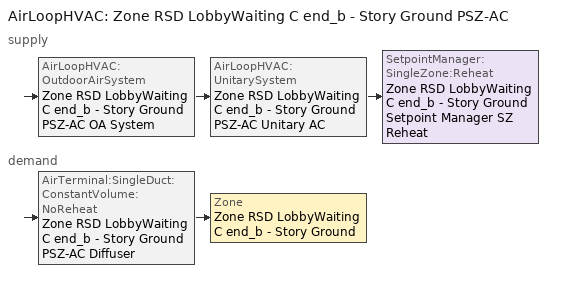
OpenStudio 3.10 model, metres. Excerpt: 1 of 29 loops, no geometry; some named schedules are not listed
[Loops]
AirLoopHVAC 'Zone RSD LobbyWaiting C end_b - Story Ground PSZ-AC'
 supply: AirLoopHVAC:OutdoorAirSystem 'Zone RSD LobbyWaiting C end_b - Story Ground PSZ-AC OA System' > AirLoopHVAC:UnitarySystem 'Zone RSD LobbyWaiting C end_b - Story Ground PSZ-AC Unitary AC' > SetpointManager:SingleZone:Reheat 'Zone RSD LobbyWaiting C end_b - Story Ground Setpoint Manager SZ Reheat'
 demand: AirTerminal:SingleDuct:ConstantVolume:NoReheat 'Zone RSD LobbyWaiting C end_b - Story Ground PSZ-AC Diffuser' > Zone 'Zone RSD LobbyWaiting C end_b - Story Ground'
[Sizing:Zone]
Zone RSD LobbyWaiting C end_b - Story Ground: Zone Cooling Design Supply Air Temperature Input Method=SupplyAirTemperature; Zone Cooling Design Supply Air Temperature {C}=12.7778; Zone Cooling Design Supply Air Temperature Difference {deltaC}=11.11; Zone Heating Design Supply Air Temperature Input Method=SupplyAirTemperature; Zone Heating Design Supply Air Temperature {C}=50; Zone Heating Design Supply Air Temperature Difference {deltaC}=11.11; Zone Cooling Design Supply Air Humidity Ratio {kg-H2O/kg-air}=0.0085; Zone Heating Design Supply Air Humidity Ratio {kg-H2O/kg-air}=0.008; Cooling Design Air Flow Method=DesignDay; Heating Design Air Flow Method=DesignDay; Account for Dedicated Outdoor Air System=No; Dedicated Outdoor Air System Control Strategy=NeutralSupplyAir; Dedicated Outdoor Air Low Setpoint Temperature for Design {C}=autosize; Dedicated Outdoor Air High Setpoint Temperature for Design {C}=autosize; Zone Load Sizing Method=Sensible Load Only No Latent Load; Zone Latent Cooling Design Supply Air Humidity Ratio Input Method=HumidityRatioDifference; Zone Cooling Design Supply Air Humidity Ratio Difference {kgWater/kgDryAir}=0.005; Zone Latent Heating Design Supply Air Humidity Ratio Input Method=HumidityRatioDifference; Zone Humidification Design Supply Air Humidity Ratio Difference {kgWater/kgDryAir}=0.005; Sizing Option=Coincident
[Zone equipment]
Zone RSD LobbyWaiting C end_b - Story Ground: Zone RSD LobbyWaiting C end_b - Story Ground PSZ-AC Diffuser
[AirLoopHVAC]
Zone RSD LobbyWaiting C end_b - Story Ground PSZ-AC: Availability Schedule=Always On Discrete; Design Supply Air Flow Rate {m3/s}=0.178922; Design Return Air Flow Fraction of Supply Air Flow=1
[Sizing:System]
Zone RSD LobbyWaiting C end_b - Story Ground PSZ-AC: Type of Load to Size On=Sensible; Design Outdoor Air Flow Rate {m3/s}=0.178922; Central Heating Maximum System Air Flow Ratio=1; Preheat Design Temperature {C}=7.22222; Preheat Design Humidity Ratio {kg-H2O/kg-Air}=0.008; Precool Design Temperature {C}=12.7778; Precool Design Humidity Ratio {kg-H2O/kg-Air}=0.008; Central Cooling Design Supply Air Temperature {C}=12.7778; Central Heating Design Supply Air Temperature {C}=50; Sizing Option=Coincident; 100% Outdoor Air in Cooling=No; 100% Outdoor Air in Heating=No; Central Cooling Design Supply Air Humidity Ratio {kg-H2O/kg-Air}=0.0085; Central Heating Design Supply Air Humidity Ratio {kg-H2O/kg-Air}=0.008; Cooling Design Air Flow Method=DesignDay; Heating Design Air Flow Method=DesignDay; System Outdoor Air Method=ZoneSum; Zone Maximum Outdoor Air Fraction=1; Cooling Supply Air Flow Rate Per Floor Area {m3/s-m2}=0.00996765; Cooling Fraction of Autosized Cooling Supply Air Flow Rate=1; Cooling Supply Air Flow Rate Per Unit Cooling Capacity {m3/s-W}=3.94755e-05; Heating Supply Air Flow Rate Per Floor Area {m3/s-m2}=0.00996765; Heating Fraction of Autosized Heating Supply Air Flow Rate=1; Heating Fraction of Autosized Cooling Supply Air Flow Rate=1; Heating Supply Air Flow Rate Per Unit Heating Capacity {m3/s-W}=3.15882e-05; Cooling Design Capacity Method=CoolingDesignCapacity; Cooling Design Capacity {W}=2360.63; Cooling Design Capacity Per Floor Area {W/m2}=234.7; Fraction of Autosized Cooling Design Capacity=1; Heating Design Capacity Method=HeatingDesignCapacity; Heating Design Capacity {W}=1598.53; Heating Design Capacity Per Floor Area {W/m2}=157; Fraction of Autosized Heating Design Capacity=1; Central Cooling Capacity Control Method=OnOff; Occupant Diversity=1
[SetpointManager:SingleZone:Reheat]
Zone RSD LobbyWaiting C end_b - Story Ground Setpoint Manager SZ Reheat: Minimum Supply Air Temperature {C}=12.7778; Maximum Supply Air Temperature {C}=50; Control Zone=Zone RSD LobbyWaiting C end_b - Story Ground; Setpoint Node or NodeList=Zone RSD LobbyWaiting C end_b - Story Ground PSZ-AC Supply Outlet Node
[Coil:Heating:Gas]
Zone RSD LobbyWaiting C end_b - Story Ground PSZ-AC Gas Htg Coil: Availability Schedule=Always On Discrete; Gas Burner Efficiency=0.8; Nominal Capacity {W}=7113.13; On Cycle Parasitic Electric Load {W}=0; Off Cycle Parasitic Gas Load {W}=0
[Coil:Heating:Electric]
Zone RSD LobbyWaiting C end_b - Story Ground PSZ-AC No Heat: Availability Schedule=Always Off Discrete; Efficiency=1; Nominal Capacity {W}=0
[Coil:Cooling:DX:SingleSpeed]
Zone RSD LobbyWaiting C end_b - Story Ground PSZ-AC 1spd DX AC Clg Coil 10kBtu/hr 9.7SEER 10kBtu/hr 13.0SEER: Availability Schedule=Always On Discrete; Rated Total Cooling Capacity {W}=2961.79; Rated Sensible Heat Ratio=0.800655; Rated COP {W/W}=3.91157; Rated Air Flow Rate {m3/s}=0.178922; Rated Evaporator Fan Power Per Volume Flow Rate 2017 {W/(m3/s)}=773.3; Rated Evaporator Fan Power Per Volume Flow Rate 2023 {W/(m3/s)}=934.4; Total Cooling Capacity Function of Temperature Curve=SpltAC1Sp_ClCap_fT; Total Cooling Capacity Function of Flow Fraction Curve=DXCOOL-NECB2011-REF-CAPFFLOW; Energy Input Ratio Function of Temperature Curve=SpltAC1Sp_EIR_fT; Energy Input Ratio Function of Flow Fraction Curve=DXCOOL-NECB2011-REF-COOLEIRFFLOW; Part Load Fraction Correlation Curve=DXCOOL-NECB2011-REF-COOLPLFFPLR; Minimum Outdoor Dry-Bulb Temperature for Compressor Operation {C}=-25; Nominal Time for Condensate Removal to Begin {s}=0; Ratio of Initial Moisture Evaporation Rate and Steady State Latent Capacity=0; Maximum Cycling Rate {cycles/hr}=0; Latent Capacity Time Constant {s}=0; Condenser Type=AirCooled; Evaporative Condenser Effectiveness=0.9; Evaporative Condenser Air Flow Rate {m3/s}=autosize; Evaporative Condenser Pump Rated Power Consumption {W}=autosize; Crankcase Heater Capacity {W}=0; Maximum Outdoor Dry-Bulb Temperature for Crankcase Heater Operation {C}=10; Basin Heater Capacity {W/K}=0; Basin Heater Setpoint Temperature {C}=2
[Fan:OnOff]
Zone RSD LobbyWaiting C end_b - Story Ground PSZ-AC Fan: Availability Schedule=Always On Discrete; Fan Total Efficiency=0.546; Pressure Rise {Pa}=622.722; Maximum Flow Rate {m3/s}=0.178922; Motor Efficiency=0.84; Motor In Airstream Fraction=1; Fan Power Ratio Function of Speed Ratio Curve=Fan On Off Power Curve 14; Fan Efficiency Ratio Function of Speed Ratio Curve=Fan On Off Efficiency Curve 14
[AirLoopHVAC:UnitarySystem]
Zone RSD LobbyWaiting C end_b - Story Ground PSZ-AC Unitary AC: Control Type=Load; Controlling Zone or Thermostat Location=Zone RSD LobbyWaiting C end_b - Story Ground; Dehumidification Control Type=None; Availability Schedule=Outage Availability Schedule; Supply Fan=Zone RSD LobbyWaiting C end_b - Story Ground PSZ-AC Fan; Fan Placement=DrawThrough; Supply Air Fan Operating Mode Schedule=Always On Discrete; Heating Coil=Zone RSD LobbyWaiting C end_b - Story Ground PSZ-AC Gas Htg Coil; DX Heating Coil Sizing Ratio=1; Cooling Coil=Zone RSD LobbyWaiting C end_b - Story Ground PSZ-AC 1spd DX AC Clg Coil 10kBtu/hr 9.7SEER 10kBtu/hr 13.0SEER; Use DOAS DX Cooling Coil=No; DOAS DX Cooling Coil Leaving Minimum Air Temperature {C}=2; Latent Load Control=SensibleOnlyLoadControl; Supplemental Heating Coil=Zone RSD LobbyWaiting C end_b - Story Ground PSZ-AC No Heat; Supply Air Flow Rate Method During Cooling Operation=SupplyAirFlowRate; Supply Air Flow Rate During Cooling Operation {m3/s}=0.178922; Supply Air Flow Rate Method During Heating Operation=SupplyAirFlowRate; Supply Air Flow Rate During Heating Operation {m3/s}=0.178922; Supply Air Flow Rate Method When No Cooling or Heating is Required=None; No Load Supply Air Flow Rate Control Set To Low Speed=Yes; Maximum Supply Air Temperature {C}=50; Maximum Outdoor Dry-Bulb Temperature for Supplemental Heater Operation {C}=21; Ancilliary On-Cycle Electric Power {W}=0; Ancilliary Off-Cycle Electric Power {W}=0
[Controller:OutdoorAir]
Zone RSD LobbyWaiting C end_b - Story Ground PSZ-AC OA System Controller: Minimum Outdoor Air Flow Rate {m3/s}=0.0266001; Maximum Outdoor Air Flow Rate {m3/s}=0.178922; Economizer Control Type=NoEconomizer; Economizer Control Action Type=ModulateFlow; Economizer Maximum Limit Dry-Bulb Temperature {C}=28; Economizer Maximum Limit Enthalpy {J/kg}=64000; Lockout Type=LockoutWithCompressor; Minimum Limit Type=FixedMinimum; Minimum Outdoor Air Schedule=Zone RSD LobbyWaiting C end_b - Story Ground PSZ-AC_night_ventcycle_schedule; Controller Mechanical Ventilation=Controller Mechanical Ventilation 15; High Humidity Control=No; High Humidity Outdoor Air Flow Ratio=1; Control High Indoor Humidity Based on Outdoor Humidity Ratio=Yes; Heat Recovery Bypass Control Type=BypassWhenWithinEconomizerLimits; Economizer Operation Staging=InterlockedWithMechanicalCooling
[Controller:MechanicalVentilation]
Controller Mechanical Ventilation 15: Availability Schedule=Always On Discrete
[AirLoopHVAC:OutdoorAirSystem]
Zone RSD LobbyWaiting C end_b - Story Ground PSZ-AC OA System: Controller=Zone RSD LobbyWaiting C end_b - Story Ground PSZ-AC OA System Controller
[AirTerminal:SingleDuct:ConstantVolume:NoReheat]
Zone RSD LobbyWaiting C end_b - Story Ground PSZ-AC Diffuser: Availability Schedule=Always On Discrete; Maximum Air Flow Rate {m3/s}=0.178922
[Schedule:Constant]
Name | Value
Always On Discrete; Zone RSD LobbyWaiting C end_b - Story Ground PSZ-AC_night_ventcycle_schedule | 1
Always Off Discrete | 0
[Curve:Exponent]
Fan On Off Power Curve 14: Coefficient1 Constant=1; Coefficient2 Constant=0; Coefficient3 Constant=0; Minimum Value of x=0; Maximum Value of x=1
[Curve:Cubic] Maximum Value of x=1
Name | Coefficient1 Constant | Coefficient2 x | Coefficient3 x**2 | Coefficient4 x**3 | Minimum Value of x
Fan On Off Efficiency Curve 14 | 1 | 0 | 0 | 0 | 0
DXCOOL-NECB2011-REF-COOLPLFFPLR | 0.0277 | 4.9151 | -8.184 | 4.2702 | 0.7
[Curve:Biquadratic] Minimum Value of x=7.22222; Maximum Value of x=29.44444; Minimum Value of y=-23.333; Maximum Value of y=46.11111
Name | Coefficient1 Constant | Coefficient2 x | Coefficient3 x**2 | Coefficient4 y | Coefficient5 y**2 | Coefficient6 x*y
SpltAC1Sp_ClCap_fT | 0.67916 | 0.016938 | 0.00069336 | 0.0045576 | -8.42e-05 | -0.00047628
SpltAC1Sp_EIR_fT | 0.739046 | -0.00778968 | 0.000128304 | -0.00027 | 0.0006642 | -0.000648
[Curve:Quadratic] Coefficient1 Constant=1; Coefficient2 x=0; Coefficient3 x**2=0; Minimum Value of x=0; Maximum Value of x=1
DXCOOL-NECB2011-REF-CAPFFLOW; DXCOOL-NECB2011-REF-COOLEIRFFLOW
